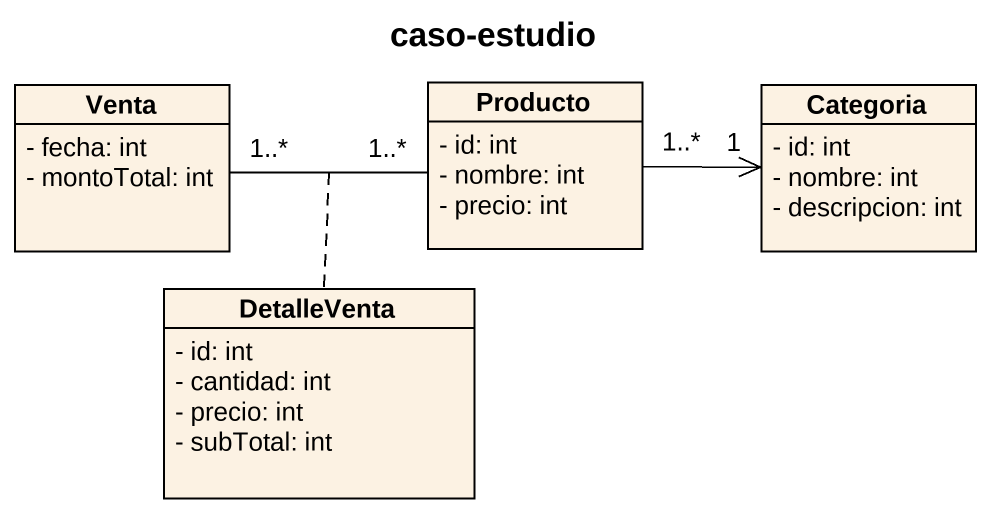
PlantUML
@startuml
title caso-estudio
hide circle
hide empty members
skinparam classAttributeIconSize 0
class Venta {
  - fecha: int
  - montoTotal: int
}
class Producto {
  - id: int
  - nombre: int
  - precio: int
}
class Categoria {
  - id: int
  - nombre: int
  - descripcion: int
}
class DetalleVenta {
  - id: int
  - cantidad: int
  - precio: int
  - subTotal: int
}
Producto "1..*" -left- "1..*" Venta
(Producto, Venta) .. DetalleVenta
Producto "1..*" -right-> "1" Categoria
@enduml
